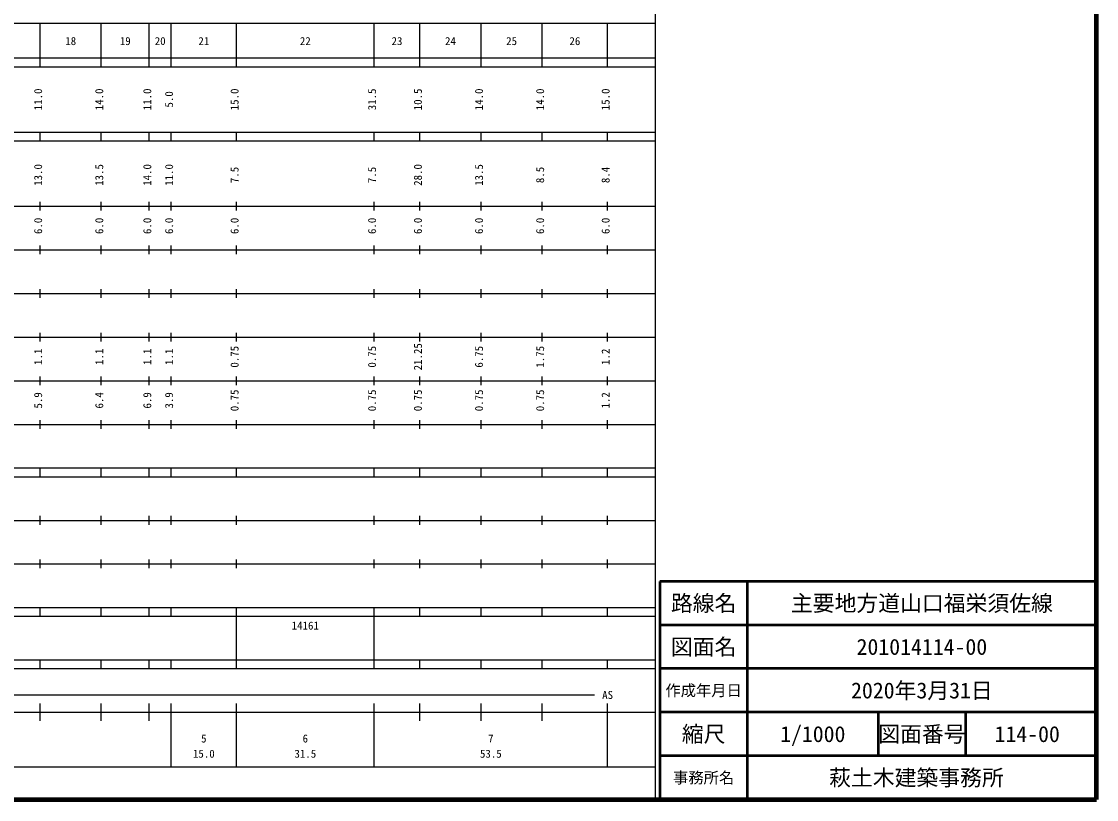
# Model space of a CAD drawing. Units: millimetres on the paper, enlarged 1000 times. Extents: x 40000 to 680000, y 20000 to 380000.
# Drawn here: x 433728 to 680000, y 20000 to 198357 of the extents above; entities that cross this region are included whole.
import ezdxf
from ezdxf.enums import TextEntityAlignment as Align

# ---------------------------------------------------------------- set-up
doc = ezdxf.new("R2010")
doc.units = ezdxf.units.MM
doc.header["$LTSCALE"] = 1000
for name, color, linetype, lineweight in [('M-TTL', 2, 'Continuous', 140), ('M-TTL-BAND', 7, 'Continuous', 25), ('M-TTL-FRAM', 2, 'Continuous', 50), ('M-TTL-LINE', 7, 'Continuous', 50)]:
    doc.layers.add(name, color=color, linetype=linetype, lineweight=lineweight)
doc.layers.add('M-TTL-TXT', color=7, linetype='Continuous')
doc.styles.add('ＭＳ ゴシック', font='')
doc.styles.get('ＭＳ ゴシック').set_extended_font_data('MS Gothic')

msp = doc.modelspace()

# ---------------------------------------------------------------- linework, layer by layer
at = {"layer": 'M-TTL'}
for p, q in [((680000, 20000), (680000, 380000)), ((40000, 20000), (680000, 20000))]:
    msp.add_line(p, q, dxfattribs=at)
at = {"layer": 'M-TTL-BAND'}
for p, q in [((579000, 20000), (579000, 370000)), ((68000, 198000), (579000, 198000)), ((438000, 188000), (438000, 198000)), ((452000, 188000), (452000, 198000)), ((463000, 188000), (463000, 198000)), ((468000, 188000), (468000, 198000)), ((483000, 188000), (483000, 198000)), ((514500, 188000), (514500, 198000)), ((525000, 188000), (525000, 198000)), ((539000, 188000), (539000, 198000)), ((553000, 188000), (553000, 198000)), ((568000, 188000), (568000, 198000)), ((40000, 190000), (579000, 190000)), ((40000, 188000), (579000, 188000)), ((40000, 173000), (579000, 173000)), ((438000, 171000), (438000, 173000)), ((452000, 171000), (452000, 173000)), ((463000, 171000), (463000, 173000)), ((468000, 171000), (468000, 173000)), ((483000, 171000), (483000, 173000)), ((514500, 171000), (514500, 173000)), ((525000, 171000), (525000, 173000)), ((539000, 171000), (539000, 173000)), ((553000, 171000), (553000, 173000)), ((568000, 171000), (568000, 173000)), ((40000, 171000), (579000, 171000)), ((40000, 156000), (579000, 156000)), ((438000, 155000), (438000, 157000)), ((452000, 155000), (452000, 157000)), ((463000, 155000), (463000, 157000)), ((468000, 155000), (468000, 157000)), ((483000, 155000), (483000, 157000)), ((514500, 155000), (514500, 157000)), ((525000, 155000), (525000, 157000)), ((539000, 155000), (539000, 157000)), ((553000, 155000), (553000, 157000)), ((568000, 155000), (568000, 157000)), ((46000, 146000), (579000, 146000)), ((438000, 145000), (438000, 147000)), ((452000, 145000), (452000, 147000)), ((463000, 145000), (463000, 147000)), ((468000, 145000), (468000, 147000)), ((483000, 145000), (483000, 147000)), ((514500, 145000), (514500, 147000)), ((525000, 145000), (525000, 147000)), ((539000, 145000), (539000, 147000)), ((553000, 145000), (553000, 147000)), ((568000, 145000), (568000, 147000)), ((52000, 136000), (579000, 136000)), ((438000, 135000), (438000, 137000)), ((452000, 135000), (452000, 137000)), ((463000, 135000), (463000, 137000)), ((468000, 135000), (468000, 137000)), ((483000, 135000), (483000, 137000)), ((514500, 135000), (514500, 137000)), ((525000, 135000), (525000, 137000)), ((539000, 135000), (539000, 137000)), ((553000, 135000), (553000, 137000)), ((568000, 135000), (568000, 137000)), ((46000, 126000), (579000, 126000)), ((438000, 125000), (438000, 127000)), ((452000, 125000), (452000, 127000)), ((463000, 125000), (463000, 127000)), ((468000, 125000), (468000, 127000)), ((483000, 125000), (483000, 127000)), ((514500, 125000), (514500, 127000)), ((525000, 125000), (525000, 127000)), ((539000, 125000), (539000, 127000)), ((553000, 125000), (553000, 127000)), ((568000, 125000), (568000, 127000)), ((52000, 116000), (579000, 116000)), ((438000, 115000), (438000, 117000)), ((452000, 115000), (452000, 117000)), ((463000, 115000), (463000, 117000)), ((468000, 115000), (468000, 117000)), ((483000, 115000), (483000, 117000)), ((514500, 115000), (514500, 117000)), ((525000, 115000), (525000, 117000)), ((539000, 115000), (539000, 117000)), ((553000, 115000), (553000, 117000)), ((568000, 115000), (568000, 117000)), ((46000, 106000), (579000, 106000)), ((438000, 105000), (438000, 107000)), ((452000, 105000), (452000, 107000)), ((463000, 105000), (463000, 107000)), ((468000, 105000), (468000, 107000)), ((483000, 105000), (483000, 107000)), ((514500, 105000), (514500, 107000)), ((525000, 105000), (525000, 107000)), ((539000, 105000), (539000, 107000)), ((553000, 105000), (553000, 107000)), ((568000, 105000), (568000, 107000)), ((40000, 96000), (579000, 96000)), ((40000, 94000), (579000, 94000)), ((438000, 94000), (438000, 96000)), ((452000, 94000), (452000, 96000)), ((463000, 94000), (463000, 96000)), ((468000, 94000), (468000, 96000)), ((483000, 94000), (483000, 96000)), ((514500, 94000), (514500, 96000)), ((525000, 94000), (525000, 96000)), ((539000, 94000), (539000, 96000)), ((553000, 94000), (553000, 96000)), ((568000, 94000), (568000, 96000)), ((49000, 84000), (579000, 84000)), ((438000, 83000), (438000, 85000)), ((452000, 83000), (452000, 85000)), ((463000, 83000), (463000, 85000)), ((468000, 83000), (468000, 85000)), ((483000, 83000), (483000, 85000)), ((514500, 83000), (514500, 85000)), ((525000, 83000), (525000, 85000)), ((539000, 83000), (539000, 85000)), ((553000, 83000), (553000, 85000)), ((568000, 83000), (568000, 85000)), ((40000, 74000), (579000, 74000)), ((438000, 73000), (438000, 75000)), ((452000, 73000), (452000, 75000)), ((463000, 73000), (463000, 75000)), ((468000, 73000), (468000, 75000)), ((483000, 73000), (483000, 75000)), ((514500, 73000), (514500, 75000)), ((525000, 73000), (525000, 75000)), ((539000, 73000), (539000, 75000)), ((553000, 73000), (553000, 75000)), ((568000, 73000), (568000, 75000)), ((40000, 64000), (579000, 64000)), ((40000, 62000), (579000, 62000)), ((438000, 62000), (438000, 64000)), ((452000, 62000), (452000, 64000)), ((463000, 62000), (463000, 64000)), ((468000, 62000), (468000, 64000)), ((483000, 62000), (483000, 64000)), ((483000, 52000), (483000, 62000)), ((514500, 62000), (514500, 64000)), ((514500, 52000), (514500, 62000)), ((525000, 62000), (525000, 64000)), ((539000, 62000), (539000, 64000)), ((553000, 62000), (553000, 64000)), ((568000, 62000), (568000, 64000)), ((40000, 52000), (579000, 52000)), ((438000, 50000), (438000, 52000)), ((452000, 50000), (452000, 52000)), ((463000, 50000), (463000, 52000)), ((468000, 50000), (468000, 52000)), ((483000, 50000), (483000, 52000)), ((514500, 50000), (514500, 52000)), ((525000, 50000), (525000, 52000)), ((539000, 50000), (539000, 52000)), ((553000, 50000), (553000, 52000)), ((568000, 50000), (568000, 52000)), ((40000, 50000), (579000, 50000)), ((71000, 44000), (565000, 44000)), ((438000, 38000), (438000, 42000)), ((452000, 38000), (452000, 42000)), ((463000, 38000), (463000, 42000)), ((468000, 27500), (468000, 42000)), ((483000, 27500), (483000, 42000)), ((514500, 27500), (514500, 42000)), ((525000, 38000), (525000, 42000)), ((539000, 38000), (539000, 42000)), ((553000, 38000), (553000, 42000)), ((568000, 27500), (568000, 42000)), ((40000, 40000), (579000, 40000)), ((68000, 27500), (579000, 27500))]:
    msp.add_line(p, q, dxfattribs=at)
at = {"layer": 'M-TTL-FRAM'}
for p, q in [((680000, 70000), (580000, 70000)), ((580000, 70000), (580000, 20000))]:
    msp.add_line(p, q, dxfattribs=at)
at = {"layer": 'M-TTL-LINE'}
for p, q in [((600000, 70000), (600000, 20000)), ((680000, 60000), (580000, 60000)), ((680000, 50000), (580000, 50000)), ((680000, 40000), (580000, 40000)), ((630000, 40000), (630000, 30000)), ((650000, 40000), (650000, 30000)), ((680000, 30000), (580000, 30000))]:
    msp.add_line(p, q, dxfattribs=at)

# ---------------------------------------------------------------- texts
at = {"layer": 'M-TTL-BAND', "style": 'ＭＳ ゴシック'}
for s, p in [('18', (445000, 192405)), ('19', (457500, 192405)), ('20', (465500, 192405)), ('21', (475500, 192405)), ('22', (498750, 192405)), ('23', (519750, 192405)), ('24', (532000, 192405)), ('25', (546000, 192405)), ('26', (560500, 192405)), ('AS', (568000, 42500)), ('5', (475500, 32523)), ('6', (498750, 32523)), ('7', (541250, 32523)), ('15.0', (475500, 29033)), ('31.5', (498750, 29033)), ('53.5', (541250, 29033))]:
    msp.add_text(s, height=1833, dxfattribs=at).set_placement(p, align=Align.BOTTOM_CENTER)
for s, p in [('11.0', (439000, 180500)), ('14.0', (453000, 180500)), ('11.0', (464000, 180500)), ('15.0', (484000, 180500)), ('31.5', (515500, 180500)), ('10.5', (526000, 180500)), ('14.0', (540000, 180500)), ('14.0', (554000, 180500)), ('15.0', (569000, 180500)), ('5.0', (469000, 180500)), ('13.0', (439000, 163174)), ('13.5', (453000, 163174)), ('14.0', (464000, 163174)), ('11.0', (469000, 163174)), ('28.0', (526000, 163174)), ('13.5', (540000, 163174)), ('7.5', (484000, 163174)), ('7.5', (515500, 163174)), ('8.5', (554000, 163174)), ('8.4', (569000, 163174)), ('6.0', (439000, 151500)), ('6.0', (453000, 151500)), ('6.0', (464000, 151500)), ('6.0', (469000, 151500)), ('6.0', (484000, 151500)), ('6.0', (515500, 151500)), ('6.0', (526000, 151500)), ('6.0', (540000, 151500)), ('6.0', (554000, 151500)), ('6.0', (569000, 151500)), ('1.1', (439000, 121500)), ('1.1', (453000, 121500)), ('1.1', (464000, 121500)), ('1.1', (469000, 121500)), ('0.75', (484000, 121500)), ('0.75', (515500, 121500)), ('21.25', (526000, 121500)), ('6.75', (540000, 121500)), ('1.75', (554000, 121500)), ('1.2', (569000, 121500)), ('0.75', (484000, 111500)), ('0.75', (515500, 111500)), ('0.75', (526000, 111500)), ('0.75', (540000, 111500)), ('0.75', (554000, 111500)), ('5.9', (439000, 111500)), ('6.4', (453000, 111500)), ('6.9', (464000, 111500)), ('3.9', (469000, 111500)), ('1.2', (569000, 111500))]:
    msp.add_text(s, height=1833, rotation=90, dxfattribs=at).set_placement(p, align=Align.BOTTOM_CENTER)
msp.add_text('14161', height=1833, dxfattribs=at).set_placement((495625, 58405), align=Align.BOTTOM_LEFT)
at = {"layer": 'M-TTL-TXT', "style": 'ＭＳ ゴシック'}
for s, height, p in [('路線名', 3666, (590000, 65000)), ('路線名', 3666, (590000, 65000)), ('主要地方道山口福栄須佐線', 3666, (640000, 65000)), ('図面名', 3666, (590000, 55000)), ('図面名', 3666, (590000, 55000)), ('201014114-00', 3666, (640000, 55000)), ('2020年3月31日', 3666, (640000, 45000)), ('作成年月日', 2566, (590000, 45000)), ('作成年月日', 2566, (590000, 45000)), ('縮尺', 3666, (590000, 35000)), ('縮尺', 3666, (590000, 35000)), ('1/1000', 3666, (615000, 35000)), ('図面番号', 3666, (640000, 35000)), ('図面番号', 3666, (640000, 35000)), ('114-00', 3666, (664125, 35000)), ('萩土木建築事務所 ', 3666, (640000, 25000)), ('事務所名', 2566, (590000, 25000)), ('事務所名', 2566, (590000, 25000))]:
    msp.add_text(s, height=height, dxfattribs=at).set_placement(p, align=Align.MIDDLE_CENTER)

doc.saveas('drawing.dxf')
